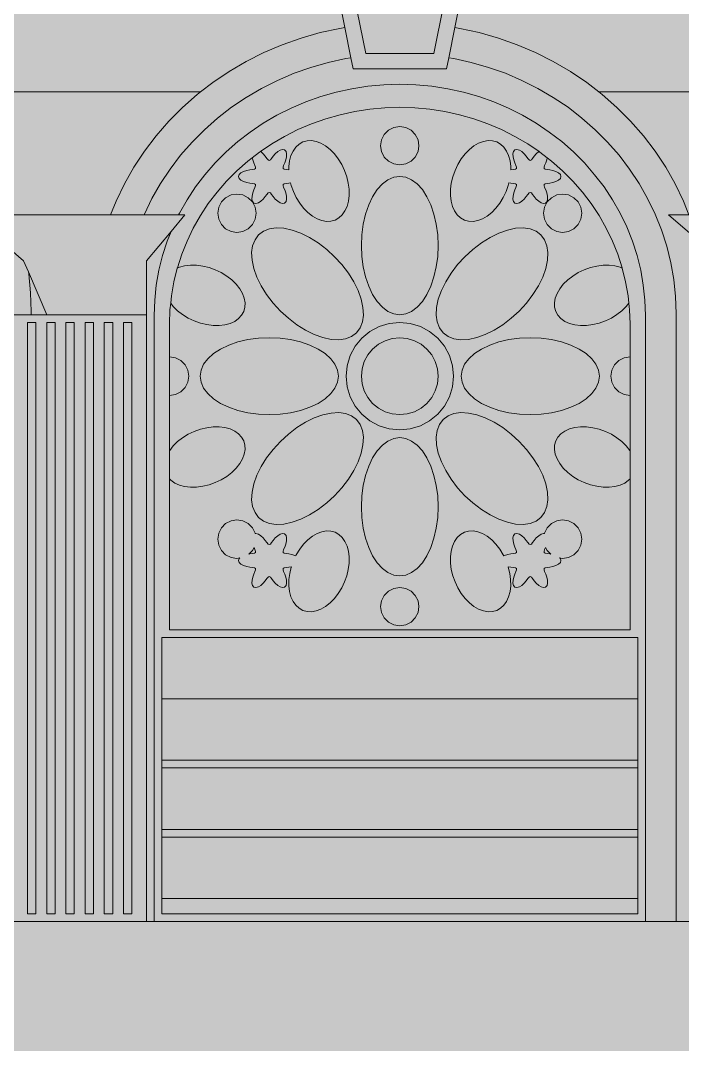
# Model space of a CAD drawing. Header units: millimetres. Extents: x -2412 to 16214, y -1176 to 12021.
# Drawn here: x 11948 to 13265, y 412 to 2447 of the extents above; entities that cross this region are included whole.
import ezdxf

# ---------------------------------------------------------------- set-up
doc = ezdxf.new("R2010")
doc.units = ezdxf.units.MM
for name, color, linetype, lineweight, true_color in [('00_WHITE_BACKGROUND', 7, 'Continuous', 18, 0xffffff), ('01_STRUCTURE', 7, 'Continuous', 18, 0x000000), ('02_CORNICES', 7, 'Continuous', 18, 0x000000), ('03_FRAMES_DOORS', 7, 'Continuous', 18, 0x000000), ('04_GLAZING_SHUTTERS', 7, 'Continuous', 18, 0x000000), ('05_STONE_JOINTS', 7, 'Continuous', 18, 0x000000), ('06_ORNAMENT', 7, 'Continuous', 18, 0x000000)]:
    doc.layers.add(name, color=color, linetype=linetype, lineweight=lineweight, true_color=true_color)

msp = doc.modelspace()

# ---------------------------------------------------------------- linework, layer by layer
at = {"layer": '00_WHITE_BACKGROUND', "lineweight": 18, "true_color": 0xffffff}
msp.add_solid([(-2412.2137, -1175.5725), (16213.7405, -1175.5725), (-2412.2137, 12015.2672), (16213.7405, 12015.2672)], dxfattribs=at)
at = {"layer": '01_STRUCTURE', "color": 7, "lineweight": 18, "true_color": 0x000000}
for points in [[(12583.145, 2431.7252), (12544.229, 2423.1908)], [(13007.6336, 2365.8473), (12972.3969, 2383.542)], [(13074.0458, 2324.1221), (13041.5725, 2346)], [(11968.1527, 1906.2443), (11964.2443, 1943.6336), (11963.5267, 1947.6947), (12000, 1862.5954), (11969.4656, 1862.5954), (11969.4656, 1868.7023)], [(11969.4656, 656.4885), (12091.6031, 656.4885), (12198.4733, 656.4885), (12213.7405, 656.4885)]]:
    msp.add_lwpolyline(points, dxfattribs=at)
at = {"layer": '02_CORNICES', "color": 7, "lineweight": 18, "true_color": 0x000000}
for points in [[(12605.0076, 2373.2977), (12592.9466, 2433.2366), (12557.2519, 2610.687)], [(12847.3282, 2610.687), (12811.6336, 2433.2366), (12799.5725, 2373.2977)], [(12127.1603, 2061.0687), (12193.8321, 2061.0687), (12262.4733, 2061.0687), (12274.8092, 2061.0687), (12247.2977, 2028.0611), (12198.4733, 1969.4656), (12198.4733, 1862.5954), (12000, 1862.5954)]]:
    msp.add_lwpolyline(points, dxfattribs=at)
msp.add_lwpolyline([(12594.5344, 2580.1527), (12634.4733, 2381.6794), (12770.1069, 2381.6794), (12810.0458, 2580.1527)], close=True, dxfattribs=at)
at = {"layer": '03_FRAMES_DOORS', "color": 7, "lineweight": 18, "true_color": 0x000000}
for points in [[(12592.9466, 2433.2366), (12583.145, 2431.7252)], [(12972.3969, 2383.542), (12935.9847, 2399.0534), (12898.5954, 2412.2901), (12860.3511, 2423.1908), (12821.4351, 2431.7252), (12811.6336, 2433.2366)], [(12432.1832, 2383.542), (12396.9466, 2365.8473)], [(13251.9084, 656.4885), (13251.9084, 1865.0382), (13250.7328, 1898.8244), (13247.2061, 1932.4733), (13241.3435, 1965.8321), (13233.1756, 1998.7481), (13222.7328, 2031.1145), (13210.0763, 2062.7481), (13195.2214, 2093.542), (13178.2748, 2123.3588), (13159.2824, 2152.0611), (13138.3359, 2179.542), (13115.5115, 2205.6794), (13090.9313, 2230.3511), (13064.6718, 2253.4656), (13036.8702, 2274.916), (13007.6489, 2294.6107), (12977.0992, 2312.458), (12945.374, 2328.3969), (12912.626, 2342.3511), (12878.9618, 2354.2595), (12844.5344, 2364.0763), (12809.5115, 2371.7557), (12799.5725, 2373.2977), (12795.1145, 2351.145), (12609.4656, 2351.145), (12605.0076, 2373.2977), (12595.0687, 2371.7557), (12560.0458, 2364.0763), (12525.6183, 2354.2595), (12491.9542, 2342.3511), (12459.2061, 2328.3969), (12427.4809, 2312.458), (12396.9313, 2294.6107), (12367.7099, 2274.916), (12339.9084, 2253.4656), (12313.6489, 2230.3511), (12289.0687, 2205.6794), (12266.2443, 2179.542), (12245.2977, 2152.0611), (12226.3053, 2123.3588), (12209.3588, 2093.542), (12194.5038, 2062.7481), (12193.8321, 2061.0687)], [(13041.5725, 2346), (13007.6336, 2365.8473)], [(12363.0076, 2346), (12330.5344, 2324.1221)], [(13190.8397, 656.4885), (13190.8397, 1861.374), (13189.7863, 1891.4046), (13186.6565, 1921.313), (13181.4504, 1950.9618), (13174.1985, 1980.229), (13164.916, 2008.9924), (13153.6489, 2037.1145), (13140.458, 2064.4885), (13125.3893, 2090.9924), (13108.5038, 2116.5191), (13089.8779, 2140.9466), (13069.6031, 2164.1679), (13047.7405, 2186.1069), (13024.4122, 2206.6412), (12999.6947, 2225.7099), (12973.7099, 2243.2214), (12946.5649, 2259.084), (12918.3664, 2273.2519), (12889.2519, 2285.6489), (12859.3282, 2296.2443), (12828.7328, 2304.9618), (12797.6031, 2311.7863), (12766.0611, 2316.687), (12734.2443, 2319.6336), (12702.2901, 2320.6107), (12670.3359, 2319.6336), (12638.5191, 2316.687), (12606.9771, 2311.7863), (12575.8473, 2304.9618), (12545.2519, 2296.2443), (12515.3282, 2285.6489), (12486.2137, 2273.2519), (12458.0153, 2259.084), (12430.8702, 2243.2214), (12404.8855, 2225.7099), (12380.1679, 2206.6412), (12356.8397, 2186.1069), (12334.9771, 2164.1679), (12314.7023, 2140.9466), (12296.0763, 2116.5191), (12279.1908, 2090.9924), (12264.1221, 2064.4885), (12262.4733, 2061.0687)], [(13231.1603, 2155.7252), (13210.0611, 2187.6183), (13186.7786, 2218.1527), (13161.4351, 2247.1908), (13134.1069, 2274.6107), (13104.9466, 2300.2901)], [(12173.4198, 2155.7252), (12154.5802, 2122.5954)], [(13293.3588, 2012.4427), (13236.6412, 2061.0687), (13277.4198, 2061.0687), (13266.4885, 2088.3817), (13250, 2122.5954)], [(11963.5267, 1947.6947), (11954.1985, 1969.4656), (11877.6336, 2035.0992)], [(12247.2977, 2028.0611), (12239.6641, 2008.9924), (12230.3817, 1980.229), (12223.1298, 1950.9618), (12217.9237, 1921.313), (12214.7939, 1891.4046), (12213.7405, 1861.374), (12213.7405, 656.4885), (13190.8397, 656.4885)], [(11969.4656, 1868.7023), (11968.1527, 1906.2443)], [(11969.4656, 656.4885), (11923.6641, 656.4885), (11923.6641, 1862.5954), (11969.4656, 1862.5954)], [(12198.4733, 1862.5954), (12198.4733, 656.4885)], [(13251.9084, 656.4885), (13282.4427, 656.4885), (13282.4427, 1862.5954), (13312.9771, 1862.5954)], [(13190.8397, 656.4885), (13251.9084, 656.4885)]]:
    msp.add_lwpolyline(points, dxfattribs=at)
for points in [[(11961.8321, 1847.3282), (11978.626, 1847.3282), (11978.626, 671.7557), (11961.8321, 671.7557)], [(12000, 1847.3282), (12016.7939, 1847.3282), (12016.7939, 671.7557), (12000, 671.7557)], [(12038.1679, 1847.3282), (12054.9618, 1847.3282), (12054.9618, 671.7557), (12038.1679, 671.7557)], [(12076.3359, 1847.3282), (12093.1298, 1847.3282), (12093.1298, 671.7557), (12076.3359, 671.7557)], [(12114.5038, 1847.3282), (12131.2977, 1847.3282), (12131.2977, 671.7557), (12114.5038, 671.7557)], [(12152.6718, 1847.3282), (12169.4656, 1847.3282), (12169.4656, 671.7557), (12152.6718, 671.7557)]]:
    msp.add_lwpolyline(points, close=True, dxfattribs=at)
at = {"layer": '04_GLAZING_SHUTTERS', "color": 7, "lineweight": 18, "true_color": 0x000000}
for points in [[(12979.2366, 2187.0992), (12956.7481, 2202.2443), (12931.2977, 2217.1298), (12904.8702, 2230.4122), (12877.5725, 2242.0305), (12849.5115, 2251.9542), (12820.8397, 2260.1374), (12791.6489, 2266.5344), (12762.0763, 2271.1298), (12732.2443, 2273.8931), (12702.2901, 2274.8092), (12672.3359, 2273.8931), (12642.5038, 2271.1298), (12612.9313, 2266.5344), (12583.7405, 2260.1374), (12555.0687, 2251.9542), (12527.0229, 2242.0305), (12499.7099, 2230.4122), (12473.2824, 2217.1298), (12447.8321, 2202.2443), (12425.3435, 2187.0992)], [(12408.9008, 2174.5954), (12400.3053, 2167.9695), (12378.4275, 2148.7023), (12357.9389, 2128.1527), (12338.916, 2106.3664), (12321.4656, 2083.4656), (12305.6336, 2059.542), (12291.5115, 2034.7023), (12279.145, 2009.0382), (12268.5802, 1982.6718), (12259.8779, 1955.7099), (12259.7099, 1955.0229)], [(13144.8702, 1955.0229), (13144.7023, 1955.7099), (13136, 1982.6718), (13125.4351, 2009.0382), (13113.0687, 2034.7023), (13098.9466, 2059.542), (13083.1145, 2083.4656), (13065.6641, 2106.3664), (13046.6412, 2128.1527), (13026.1527, 2148.7023), (13004.2748, 2167.9695), (12995.6794, 2174.5954)], [(12246.626, 1885.4809), (12245.2519, 1872.4275), (12244.2748, 1844.2748), (12244.2748, 1778.626)], [(12244.2748, 1536.626), (12244.2748, 1236.6412), (13160.3053, 1236.6412), (13160.3053, 1536.626), (13160.3053, 1592.2901), (13160.3053, 1702.2901), (13160.3053, 1778.626), (13160.3053, 1844.2748), (13159.3282, 1872.4275), (13157.9542, 1885.4809)], [(12244.2748, 1702.2901), (12244.2748, 1592.2901)], [(12229.0076, 1099.2366), (12229.0076, 1221.374), (13175.5725, 1221.374), (13175.5725, 1099.2366)], [(13175.5725, 1099.2366), (12229.0076, 1099.2366)], [(12229.0076, 977.0992), (12229.0076, 1099.2366)], [(13175.5725, 1099.2366), (13175.5725, 977.0992)], [(13175.5725, 977.0992), (12229.0076, 977.0992)], [(12229.0076, 961.8321), (12229.0076, 977.0992)], [(13175.5725, 977.0992), (13175.5725, 961.8321)], [(12229.0076, 961.8321), (13175.5725, 961.8321)], [(12229.0076, 839.6947), (12229.0076, 961.8321)], [(13175.5725, 961.8321), (13175.5725, 839.6947)], [(13175.5725, 839.6947), (12229.0076, 839.6947)], [(12229.0076, 824.4275), (12229.0076, 839.6947)], [(13175.5725, 839.6947), (13175.5725, 824.4275)], [(12229.0076, 824.4275), (13175.5725, 824.4275)], [(12229.0076, 702.2901), (12229.0076, 824.4275)], [(13175.5725, 824.4275), (13175.5725, 702.2901)], [(13175.5725, 702.2901), (12229.0076, 702.2901)], [(13175.5725, 702.2901), (13175.5725, 671.7557), (12229.0076, 671.7557), (12229.0076, 702.2901)]]:
    msp.add_lwpolyline(points, dxfattribs=at)
at = {"layer": '05_STONE_JOINTS', "color": 7, "lineweight": 18, "true_color": 0x000000}
for points in [[(13098.3969, 2305.3435), (13832.0611, 2305.3435), (13832.0611, 2641.2214)], [(12544.229, 2423.1908), (12505.9847, 2412.2901), (12468.5954, 2399.0534), (12432.1832, 2383.542)], [(12396.9466, 2365.8473), (12363.0076, 2346)], [(12330.5344, 2324.1221), (12306.1832, 2305.3435)], [(13098.3969, 2305.3435), (13074.0458, 2324.1221)], [(11754.8855, 2305.3435), (12306.1832, 2305.3435)], [(12306.1832, 2305.3435), (12299.6336, 2300.2901), (12270.4733, 2274.6107), (12243.145, 2247.1908), (12217.8015, 2218.1527), (12194.5191, 2187.6183), (12173.4198, 2155.7252)], [(13104.9466, 2300.2901), (13098.3969, 2305.3435)], [(13250, 2122.5954), (13231.1603, 2155.7252)], [(12154.5802, 2122.5954), (12138.0916, 2088.3817), (12127.1603, 2061.0687), (11933.9084, 2061.0687)]]:
    msp.add_lwpolyline(points, dxfattribs=at)
at = {"layer": '06_ORNAMENT', "color": 7, "lineweight": 18, "true_color": 0x000000}
for points in [[(12664.1221, 2198.4733), (12665.9847, 2186.6718), (12671.4046, 2176.0458), (12679.8626, 2167.5878), (12690.4885, 2162.1679), (12702.2901, 2160.3053), (12714.0916, 2162.1679), (12724.7176, 2167.5878), (12733.1756, 2176.0458), (12738.5954, 2186.6718), (12740.458, 2198.4733), (12738.5954, 2210.2748), (12733.1756, 2220.9008), (12724.7176, 2229.3588), (12714.0916, 2234.7786), (12702.2901, 2236.6412), (12690.4885, 2234.7786), (12679.8626, 2229.3588), (12671.4046, 2220.9008), (12665.9847, 2210.2748)], [(12381.6794, 2137.4046), (12382.916, 2133.4809), (12386.458, 2130), (12391.7252, 2127.2519), (12397.9237, 2125.3893), (12404.1069, 2124.2901), (12409.4504, 2123.6031), (12413.2672, 2122.8702), (12415.2519, 2121.5267), (12415.4198, 2119.145), (12414.1527, 2115.4656), (12412.0763, 2110.5038), (12409.9237, 2104.5802), (12408.4427, 2098.2901), (12408.1832, 2092.3664), (12409.4351, 2087.5573), (12412.2137, 2084.5191), (12416.229, 2083.6336), (12421.0229, 2084.9466), (12426.0305, 2088.1374), (12430.7328, 2092.5802), (12434.7939, 2097.3893), (12438.0458, 2101.6641), (12440.5954, 2104.6107), (12442.7481, 2105.6489), (12444.9008, 2104.6107), (12447.4504, 2101.6641), (12450.7023, 2097.3893), (12454.7634, 2092.5802), (12459.4656, 2088.1374), (12464.4733, 2084.9466), (12469.2672, 2083.6336), (12473.2824, 2084.5191), (12476.0611, 2087.5573), (12477.313, 2092.3664), (12477.0534, 2098.2901), (12475.5725, 2104.5802), (12473.4198, 2110.5038), (12471.3435, 2115.4656), (12470.0763, 2119.145), (12470.2443, 2121.5267), (12472.229, 2122.8702), (12476.0458, 2123.6031), (12481.3893, 2124.2901), (12485.1756, 2124.9618), (12486.4427, 2119.7099), (12490.8397, 2107.313), (12496.4885, 2095.4351), (12503.2519, 2084.3664), (12510.9618, 2074.3817), (12519.4351, 2065.7252), (12528.4427, 2058.6107), (12537.771, 2053.2214), (12547.2061, 2049.6794), (12556.4885, 2048.0611), (12565.4198, 2048.4275), (12573.7557, 2050.7634), (12581.2977, 2055.0076), (12587.8779, 2061.0687), (12593.313, 2068.7786), (12597.4656, 2077.9542), (12600.2443, 2088.3664), (12601.5878, 2099.7557), (12601.4504, 2111.8626), (12599.8473, 2124.3817), (12596.7939, 2136.9771), (12592.3969, 2149.374), (12586.7481, 2161.2519), (12579.9847, 2172.3206), (12572.2748, 2182.3053), (12563.8168, 2190.9618), (12554.8092, 2198.0763), (12545.4656, 2203.4656), (12536.0458, 2207.0229), (12526.7481, 2208.626), (12517.8321, 2208.2595), (12509.4809, 2205.9237), (12501.9389, 2201.6794), (12495.374, 2195.6336), (12489.9389, 2187.9237), (12485.771, 2178.7481), (12482.9924, 2168.3359), (12481.6489, 2156.9313), (12481.7252, 2150.458), (12481.3893, 2150.5191), (12476.0458, 2151.2061), (12472.229, 2151.9389), (12470.2443, 2153.2824), (12470.0763, 2155.6641), (12471.3435, 2159.3435), (12473.4198, 2164.3053), (12475.5725, 2170.229), (12477.0534, 2176.5191), (12477.313, 2182.4427), (12476.0611, 2187.2519), (12473.2824, 2190.2901), (12469.2672, 2191.1756), (12464.4733, 2189.8626), (12459.4656, 2186.6718), (12454.7634, 2182.229), (12450.7023, 2177.4198), (12447.4504, 2173.145), (12444.9008, 2170.1985), (12442.7481, 2169.1603), (12440.5954, 2170.1985), (12438.0458, 2173.145), (12434.7939, 2177.4198), (12430.7328, 2182.229), (12426.0305, 2186.6718), (12425.3435, 2187.0992), (12423.4656, 2185.8473), (12408.9008, 2174.5954), (12409.9237, 2170.229), (12412.0763, 2164.3053), (12414.1527, 2159.3435), (12415.4198, 2155.6641), (12415.2519, 2153.2824), (12413.2672, 2151.9389), (12409.4504, 2151.2061), (12404.1069, 2150.5191), (12397.9237, 2149.4198), (12391.7252, 2147.5573), (12386.458, 2144.8092), (12382.916, 2141.3282)], [(12802.9924, 2099.7557), (12804.3359, 2088.3664), (12807.1145, 2077.9542), (12811.2672, 2068.7786), (12816.7023, 2061.0687), (12823.2824, 2055.0076), (12830.8244, 2050.7634), (12839.1603, 2048.4275), (12848.0916, 2048.0611), (12857.374, 2049.6794), (12866.8092, 2053.2214), (12876.1374, 2058.6107), (12885.145, 2065.7252), (12893.6183, 2074.3817), (12901.3282, 2084.3664), (12908.0916, 2095.4351), (12913.7405, 2107.313), (12918.1374, 2119.7099), (12919.4046, 2124.9618), (12923.1908, 2124.2901), (12928.5344, 2123.6031), (12932.3511, 2122.8702), (12934.3359, 2121.5267), (12934.5038, 2119.145), (12933.2366, 2115.4656), (12931.1603, 2110.5038), (12929.0076, 2104.5802), (12927.5267, 2098.2901), (12927.2672, 2092.3664), (12928.5191, 2087.5573), (12931.2977, 2084.5191), (12935.313, 2083.6336), (12940.1069, 2084.9466), (12945.1145, 2088.1374), (12949.8168, 2092.5802), (12953.8779, 2097.3893), (12957.1298, 2101.6641), (12959.6794, 2104.6107), (12961.8321, 2105.6489), (12963.9847, 2104.6107), (12966.5344, 2101.6641), (12969.7863, 2097.3893), (12973.8473, 2092.5802), (12978.5496, 2088.1374), (12983.5573, 2084.9466), (12988.3511, 2083.6336), (12992.3664, 2084.5191), (12995.145, 2087.5573), (12996.3969, 2092.3664), (12996.1374, 2098.2901), (12994.6565, 2104.5802), (12992.5038, 2110.5038), (12990.4275, 2115.4656), (12989.1603, 2119.145), (12989.3282, 2121.5267), (12991.313, 2122.8702), (12995.1298, 2123.6031), (13000.4733, 2124.2901), (13006.6565, 2125.3893), (13012.855, 2127.2519), (13018.1221, 2130), (13021.6641, 2133.4809), (13022.9008, 2137.4046), (13021.6641, 2141.3282), (13018.1221, 2144.8092), (13012.855, 2147.5573), (13006.6565, 2149.4198), (13000.4733, 2150.5191), (12995.1298, 2151.2061), (12991.313, 2151.9389), (12989.3282, 2153.2824), (12989.1603, 2155.6641), (12990.4275, 2159.3435), (12992.5038, 2164.3053), (12994.6565, 2170.229), (12995.6794, 2174.5954), (12981.1145, 2185.8473), (12979.2366, 2187.0992), (12978.5496, 2186.6718), (12973.8473, 2182.229), (12969.7863, 2177.4198), (12966.5344, 2173.145), (12963.9847, 2170.1985), (12961.8321, 2169.1603), (12959.6794, 2170.1985), (12957.1298, 2173.145), (12953.8779, 2177.4198), (12949.8168, 2182.229), (12945.1145, 2186.6718), (12940.1069, 2189.8626), (12935.313, 2191.1756), (12931.2977, 2190.2901), (12928.5191, 2187.2519), (12927.2672, 2182.4427), (12927.5267, 2176.5191), (12929.0076, 2170.229), (12931.1603, 2164.3053), (12933.2366, 2159.3435), (12934.5038, 2155.6641), (12934.3359, 2153.2824), (12932.3511, 2151.9389), (12928.5344, 2151.2061), (12923.1908, 2150.5191), (12922.855, 2150.458), (12922.9313, 2156.9313), (12921.5878, 2168.3359), (12918.8092, 2178.7481), (12914.6412, 2187.9237), (12909.2061, 2195.6336), (12902.6412, 2201.6794), (12895.0992, 2205.9237), (12886.7481, 2208.2595), (12877.8321, 2208.626), (12868.5344, 2207.0229), (12859.1145, 2203.4656), (12849.771, 2198.0763), (12840.7634, 2190.9618), (12832.3053, 2182.3053), (12824.5954, 2172.3206), (12817.8321, 2161.2519), (12812.1832, 2149.374), (12807.7863, 2136.9771), (12804.7328, 2124.3817), (12803.1298, 2111.8626)], [(12625.9542, 2000), (12626.9008, 1978.5038), (12629.6947, 1957.542), (12634.2748, 1937.6183), (12640.5344, 1919.2366), (12648.3053, 1902.8397), (12657.4198, 1888.8397), (12667.6336, 1877.5725), (12678.7023, 1869.313), (12690.3511, 1864.2901), (12702.2901, 1862.5954), (12714.229, 1864.2901), (12725.8779, 1869.313), (12736.9466, 1877.5725), (12747.1603, 1888.8397), (12756.2748, 1902.8397), (12764.0458, 1919.2366), (12770.3053, 1937.6183), (12774.8855, 1957.542), (12777.6794, 1978.5038), (12778.626, 2000), (12777.6794, 2021.4962), (12774.8855, 2042.458), (12770.3053, 2062.3817), (12764.0458, 2080.7634), (12756.2748, 2097.1603), (12747.1603, 2111.1603), (12736.9466, 2122.4275), (12725.8779, 2130.687), (12714.229, 2135.7099), (12702.2901, 2137.4046), (12690.3511, 2135.7099), (12678.7023, 2130.687), (12667.6336, 2122.4275), (12657.4198, 2111.1603), (12648.3053, 2097.1603), (12640.5344, 2080.7634), (12634.2748, 2062.3817), (12629.6947, 2042.458), (12626.9008, 2021.4962)], [(12340.2595, 2064.3206), (12342.1221, 2052.5344), (12347.542, 2041.8931), (12355.9847, 2033.4504), (12366.626, 2028.0305), (12378.4275, 2026.1527), (12390.2137, 2028.0305), (12400.855, 2033.4504), (12409.2977, 2041.8931), (12414.7176, 2052.5344), (12416.5954, 2064.3206), (12414.7176, 2076.1221), (12409.2977, 2086.7634), (12400.855, 2095.2061), (12390.2137, 2100.626), (12378.4275, 2102.4885), (12366.626, 2100.626), (12355.9847, 2095.2061), (12347.542, 2086.7634), (12342.1221, 2076.1221)], [(12987.9847, 2064.3206), (12989.8626, 2052.5344), (12995.2824, 2041.8931), (13003.7252, 2033.4504), (13014.3664, 2028.0305), (13026.1527, 2026.1527), (13037.9542, 2028.0305), (13048.5954, 2033.4504), (13057.0382, 2041.8931), (13062.458, 2052.5344), (13064.3206, 2064.3206), (13062.458, 2076.1221), (13057.0382, 2086.7634), (13048.5954, 2095.2061), (13037.9542, 2100.626), (13026.1527, 2102.4885), (13014.3664, 2100.626), (13003.7252, 2095.2061), (12995.2824, 2086.7634), (12989.8626, 2076.1221)], [(12407.6947, 1986.0458), (12408.4427, 1970.855), (12411.8931, 1954.5191), (12417.9847, 1937.4198), (12426.5649, 1920), (12437.4046, 1902.6718), (12450.2595, 1885.8626), (12464.7939, 1870), (12480.6565, 1855.4656), (12497.4504, 1842.626), (12514.7786, 1831.771), (12532.2137, 1823.2061), (12549.2977, 1817.1145), (12565.6489, 1813.6489), (12580.8244, 1812.9008), (12594.4885, 1814.9008), (12606.2901, 1819.5725), (12615.9237, 1826.8244), (12623.1756, 1836.458), (12627.8473, 1848.2595), (12629.8473, 1861.9237), (12629.0992, 1877.0992), (12625.6336, 1893.4504), (12619.542, 1910.5344), (12610.9771, 1927.9695), (12600.1221, 1945.2977), (12587.2824, 1962.0916), (12572.7481, 1977.9542), (12556.8855, 1992.4885), (12540.0763, 2005.3435), (12522.7481, 2016.1832), (12505.3282, 2024.7634), (12488.229, 2030.855), (12471.8931, 2034.3053), (12456.7023, 2035.0534), (12443.0382, 2033.0687), (12431.2519, 2028.3817), (12421.6031, 2021.145), (12414.3664, 2011.4962), (12409.6794, 1999.7099)], [(12774.7328, 1861.9237), (12776.7328, 1848.2595), (12781.4046, 1836.458), (12788.6565, 1826.8244), (12798.2901, 1819.5725), (12810.0916, 1814.9008), (12823.7557, 1812.9008), (12838.9313, 1813.6489), (12855.2824, 1817.1145), (12872.3664, 1823.2061), (12889.8015, 1831.771), (12907.1298, 1842.626), (12923.9237, 1855.4656), (12939.7863, 1870), (12954.3206, 1885.8626), (12967.1756, 1902.6718), (12978.0153, 1920), (12986.5954, 1937.4198), (12992.687, 1954.5191), (12996.1527, 1970.855), (12996.8855, 1986.0458), (12994.9008, 1999.7099), (12990.229, 2011.4962), (12982.9771, 2021.145), (12973.3282, 2028.3817), (12961.542, 2033.0687), (12947.8779, 2035.0534), (12932.687, 2034.3053), (12916.3511, 2030.855), (12899.2519, 2024.7634), (12881.8321, 2016.1832), (12864.5038, 2005.3435), (12847.6947, 1992.4885), (12831.8321, 1977.9542), (12817.2977, 1962.0916), (12804.458, 1945.2977), (12793.6031, 1927.9695), (12785.0382, 1910.5344), (12778.9466, 1893.4504), (12775.4809, 1877.0992)], [(12246.626, 1885.4809), (12251.7863, 1878.9313), (12260.4427, 1870.4733), (12270.4275, 1862.7634), (12281.4962, 1856), (12293.374, 1850.3511), (12305.771, 1845.9542), (12318.3664, 1842.9008), (12330.8855, 1841.2977), (12342.9924, 1841.1603), (12354.3817, 1842.5038), (12364.7939, 1845.2824), (12373.9695, 1849.4351), (12381.6794, 1854.8702), (12387.7405, 1861.4504), (12391.9847, 1868.9924), (12394.3206, 1877.3282), (12394.687, 1886.2595), (12393.0687, 1895.542), (12389.5267, 1904.9771), (12384.1374, 1914.3053), (12377.0229, 1923.313), (12368.3664, 1931.7863), (12358.3817, 1939.4962), (12347.313, 1946.2595), (12335.4351, 1951.9084), (12323.0382, 1956.3053), (12310.4275, 1959.3435), (12297.9237, 1960.9618), (12285.8168, 1961.0992), (12274.4122, 1959.7557), (12264, 1956.9771), (12259.7099, 1955.0229), (12253.0687, 1928.2748), (12248.1985, 1900.4733)], [(13009.8931, 1886.2595), (13010.2595, 1877.3282), (13012.5954, 1868.9924), (13016.8397, 1861.4504), (13022.9008, 1854.8702), (13030.6107, 1849.4351), (13039.7863, 1845.2824), (13050.1985, 1842.5038), (13061.6031, 1841.1603), (13073.6947, 1841.2977), (13086.2137, 1842.9008), (13098.8092, 1845.9542), (13111.2061, 1850.3511), (13123.084, 1856), (13134.1527, 1862.7634), (13144.1374, 1870.4733), (13152.7939, 1878.9313), (13157.9542, 1885.4809), (13156.3817, 1900.4733), (13151.5115, 1928.2748), (13144.8702, 1955.0229), (13140.5802, 1956.9771), (13130.1679, 1959.7557), (13118.7634, 1961.0992), (13106.6565, 1960.9618), (13094.1527, 1959.3435), (13081.542, 1956.3053), (13069.145, 1951.9084), (13057.2672, 1946.2595), (13046.1985, 1939.4962), (13036.2137, 1931.7863), (13027.5573, 1923.313), (13020.4427, 1914.3053), (13015.0534, 1904.9771), (13011.5115, 1895.542)], [(12595.4198, 1740.458), (12597.4809, 1719.6031), (12603.5573, 1699.5573), (12613.4351, 1681.084), (12626.7176, 1664.8855), (12642.916, 1651.6031), (12661.3893, 1641.7252), (12681.4351, 1635.6336), (12702.2901, 1633.5878), (12723.145, 1635.6336), (12743.1908, 1641.7252), (12761.6641, 1651.6031), (12777.8626, 1664.8855), (12791.145, 1681.084), (12801.0229, 1699.5573), (12807.1145, 1719.6031), (12809.1603, 1740.458), (12807.1145, 1761.313), (12801.0229, 1781.3588), (12791.145, 1799.8321), (12777.8626, 1816.0305), (12761.6641, 1829.313), (12743.1908, 1839.1908), (12723.145, 1845.2672), (12702.2901, 1847.3282), (12681.4351, 1845.2672), (12661.3893, 1839.1908), (12642.916, 1829.313), (12626.7176, 1816.0305), (12613.4351, 1799.8321), (12603.5573, 1781.3588), (12597.4809, 1761.313)], [(12305.3435, 1740.458), (12307.0382, 1728.5191), (12312.0611, 1716.8702), (12320.3206, 1705.8015), (12331.5878, 1695.5878), (12345.5878, 1686.4733), (12361.9847, 1678.7023), (12380.3664, 1672.4427), (12400.2901, 1667.8626), (12421.2519, 1665.0687), (12442.7481, 1664.1221), (12464.2443, 1665.0687), (12485.2061, 1667.8626), (12505.1298, 1672.4427), (12523.5115, 1678.7023), (12539.9084, 1686.4733), (12553.9084, 1695.5878), (12565.1756, 1705.8015), (12573.4351, 1716.8702), (12578.458, 1728.5191), (12580.1527, 1740.458), (12578.458, 1752.3969), (12573.4351, 1764.0458), (12565.1756, 1775.1145), (12553.9084, 1785.3282), (12539.9084, 1794.4427), (12523.5115, 1802.2137), (12505.1298, 1808.4733), (12485.2061, 1813.0534), (12464.2443, 1815.8473), (12442.7481, 1816.7939), (12421.2519, 1815.8473), (12400.2901, 1813.0534), (12380.3664, 1808.4733), (12361.9847, 1802.2137), (12345.5878, 1794.4427), (12331.5878, 1785.3282), (12320.3206, 1775.1145), (12312.0611, 1764.0458), (12307.0382, 1752.3969)], [(12625.9542, 1740.458), (12627.4198, 1725.5725), (12631.771, 1711.2519), (12638.8244, 1698.0458), (12648.3053, 1686.4733), (12659.8779, 1676.9924), (12673.084, 1669.9389), (12687.4046, 1665.5878), (12702.2901, 1664.1221), (12717.1756, 1665.5878), (12731.4962, 1669.9389), (12744.7023, 1676.9924), (12756.2748, 1686.4733), (12765.7557, 1698.0458), (12772.8092, 1711.2519), (12777.1603, 1725.5725), (12778.626, 1740.458), (12777.1603, 1755.3435), (12772.8092, 1769.6641), (12765.7557, 1782.8702), (12756.2748, 1794.4427), (12744.7023, 1803.9237), (12731.4962, 1810.9771), (12717.1756, 1815.3282), (12702.2901, 1816.7939), (12687.4046, 1815.3282), (12673.084, 1810.9771), (12659.8779, 1803.9237), (12648.3053, 1794.4427), (12638.8244, 1782.8702), (12631.771, 1769.6641), (12627.4198, 1755.3435)], [(12824.4275, 1740.458), (12826.1221, 1728.5191), (12831.145, 1716.8702), (12839.4046, 1705.8015), (12850.6718, 1695.5878), (12864.6718, 1686.4733), (12881.0687, 1678.7023), (12899.4504, 1672.4427), (12919.374, 1667.8626), (12940.3359, 1665.0687), (12961.8321, 1664.1221), (12983.3282, 1665.0687), (13004.2901, 1667.8626), (13024.2137, 1672.4427), (13042.5954, 1678.7023), (13058.9924, 1686.4733), (13072.9924, 1695.5878), (13084.2595, 1705.8015), (13092.5191, 1716.8702), (13097.542, 1728.5191), (13099.2366, 1740.458), (13097.542, 1752.3969), (13092.5191, 1764.0458), (13084.2595, 1775.1145), (13072.9924, 1785.3282), (13058.9924, 1794.4427), (13042.5954, 1802.2137), (13024.2137, 1808.4733), (13004.2901, 1813.0534), (12983.3282, 1815.8473), (12961.8321, 1816.7939), (12940.3359, 1815.8473), (12919.374, 1813.0534), (12899.4504, 1808.4733), (12881.0687, 1802.2137), (12864.6718, 1794.4427), (12850.6718, 1785.3282), (12839.4046, 1775.1145), (12831.145, 1764.0458), (12826.1221, 1752.3969)], [(12244.2748, 1778.626), (12244.2748, 1702.2901), (12256.0763, 1704.1527), (12266.7023, 1709.5725), (12275.1603, 1718.0305), (12280.5802, 1728.6565), (12282.4427, 1740.458), (12280.5802, 1752.2595), (12275.1603, 1762.8855), (12266.7023, 1771.3435), (12256.0763, 1776.7634)], [(12407.6947, 1494.8702), (12409.6794, 1481.2061), (12414.3664, 1469.4198), (12421.6031, 1459.771), (12431.2519, 1452.5191), (12443.0382, 1447.8473), (12456.7023, 1445.8626), (12471.8931, 1446.5954), (12488.229, 1450.0611), (12505.3282, 1456.1527), (12522.7481, 1464.7328), (12540.0763, 1475.5725), (12556.8855, 1488.4275), (12572.7481, 1502.9618), (12587.2824, 1518.8244), (12600.1221, 1535.6183), (12610.9771, 1552.9466), (12619.542, 1570.3817), (12625.6336, 1587.4656), (12629.0992, 1603.8168), (12629.8473, 1618.9924), (12627.8473, 1632.6565), (12623.1756, 1644.458), (12615.9237, 1654.0916), (12606.2901, 1661.3435), (12594.4885, 1666.0153), (12580.8244, 1668.0153), (12565.6489, 1667.2672), (12549.2977, 1663.8015), (12532.2137, 1657.7099), (12514.7786, 1649.145), (12497.4504, 1638.2901), (12480.6565, 1625.4504), (12464.7939, 1610.916), (12450.2595, 1595.0534), (12437.4046, 1578.2443), (12426.5649, 1560.916), (12417.9847, 1543.4962), (12411.8931, 1526.3969), (12408.4427, 1510.0611)], [(12774.7328, 1618.9924), (12775.4809, 1603.8168), (12778.9466, 1587.4656), (12785.0382, 1570.3817), (12793.6031, 1552.9466), (12804.458, 1535.6183), (12817.2977, 1518.8244), (12831.8321, 1502.9618), (12847.6947, 1488.4275), (12864.5038, 1475.5725), (12881.8321, 1464.7328), (12899.2519, 1456.1527), (12916.3511, 1450.0611), (12932.687, 1446.5954), (12947.8779, 1445.8626), (12961.542, 1447.8473), (12973.3282, 1452.5191), (12982.9771, 1459.771), (12990.229, 1469.4198), (12994.9008, 1481.2061), (12996.8855, 1494.8702), (12996.1527, 1510.0611), (12992.687, 1526.3969), (12986.5954, 1543.4962), (12978.0153, 1560.916), (12967.1756, 1578.2443), (12954.3206, 1595.0534), (12939.7863, 1610.916), (12923.9237, 1625.4504), (12907.1298, 1638.2901), (12889.8015, 1649.145), (12872.3664, 1657.7099), (12855.2824, 1663.8015), (12838.9313, 1667.2672), (12823.7557, 1668.0153), (12810.0916, 1666.0153), (12798.2901, 1661.3435), (12788.6565, 1654.0916), (12781.4046, 1644.458), (12776.7328, 1632.6565)], [(12244.2748, 1592.2901), (12244.2748, 1536.626), (12247.1145, 1533.542), (12254.8244, 1528.1069), (12264, 1523.9389), (12274.4122, 1521.1603), (12285.8168, 1519.8168), (12297.9237, 1519.9542), (12310.4275, 1521.5725), (12323.0382, 1524.6107), (12335.4351, 1529.0076), (12347.313, 1534.6565), (12358.3817, 1541.4198), (12368.3664, 1549.1298), (12377.0229, 1557.6031), (12384.1374, 1566.6107), (12389.5267, 1575.9389), (12393.0687, 1585.374), (12394.687, 1594.6565), (12394.3206, 1603.5878), (12391.9847, 1611.9237), (12387.7405, 1619.4656), (12381.6794, 1626.0458), (12373.9695, 1631.4809), (12364.7939, 1635.6336), (12354.3817, 1638.4122), (12342.9924, 1639.7557), (12330.8855, 1639.6183), (12318.3664, 1638.0153), (12305.771, 1634.9618), (12293.374, 1630.5649), (12281.4962, 1624.916), (12270.4275, 1618.1527), (12260.4427, 1610.4427), (12251.7863, 1601.9847), (12244.6718, 1592.9771)], [(12625.9542, 1480.916), (12626.9008, 1459.4198), (12629.6947, 1438.458), (12634.2748, 1418.5344), (12640.5344, 1400.1527), (12648.3053, 1383.7557), (12657.4198, 1369.7557), (12667.6336, 1358.4885), (12678.7023, 1350.229), (12690.3511, 1345.2061), (12702.2901, 1343.5115), (12714.229, 1345.2061), (12725.8779, 1350.229), (12736.9466, 1358.4885), (12747.1603, 1369.7557), (12756.2748, 1383.7557), (12764.0458, 1400.1527), (12770.3053, 1418.5344), (12774.8855, 1438.458), (12777.6794, 1459.4198), (12778.626, 1480.916), (12777.6794, 1502.4122), (12774.8855, 1523.374), (12770.3053, 1543.2977), (12764.0458, 1561.6794), (12756.2748, 1578.0763), (12747.1603, 1592.0763), (12736.9466, 1603.3435), (12725.8779, 1611.6031), (12714.229, 1616.626), (12702.2901, 1618.3206), (12690.3511, 1616.626), (12678.7023, 1611.6031), (12667.6336, 1603.3435), (12657.4198, 1592.0763), (12648.3053, 1578.0763), (12640.5344, 1561.6794), (12634.2748, 1543.2977), (12629.6947, 1523.374), (12626.9008, 1502.4122)], [(12340.2595, 1416.5954), (12342.1221, 1404.7939), (12347.542, 1394.1527), (12355.9847, 1385.7099), (12366.626, 1380.2901), (12378.4275, 1378.4275), (12384.3359, 1379.3588), (12382.916, 1377.9695), (12381.6794, 1374.0458), (12382.916, 1370.1221), (12386.458, 1366.6412), (12391.7252, 1363.8931), (12397.9237, 1362.0305), (12404.1069, 1360.9313), (12409.4504, 1360.2443), (12413.2672, 1359.5115), (12415.2519, 1358.1679), (12415.4198, 1355.7863), (12414.1527, 1352.1069), (12412.0763, 1347.145), (12409.9237, 1341.2214), (12408.4427, 1334.9313), (12408.1832, 1329.0076), (12409.4351, 1324.1985), (12412.2137, 1321.1603), (12416.229, 1320.2748), (12421.0229, 1321.5878), (12426.0305, 1324.7786), (12430.7328, 1329.2214), (12434.7939, 1334.0305), (12438.0458, 1338.3053), (12440.5954, 1341.2519), (12442.7481, 1342.2901), (12444.9008, 1341.2519), (12447.4504, 1338.3053), (12450.7023, 1334.0305), (12454.7634, 1329.2214), (12459.4656, 1324.7786), (12464.4733, 1321.5878), (12469.2672, 1320.2748), (12473.2824, 1321.1603), (12476.0611, 1324.1985), (12477.313, 1329.0076), (12477.0534, 1334.9313), (12475.5725, 1341.2214), (12473.4198, 1347.145), (12471.3435, 1352.1069), (12470.0763, 1355.7863), (12470.2443, 1358.1679), (12472.229, 1359.5115), (12476.0458, 1360.2443), (12481.3893, 1360.9313), (12486.6718, 1361.8779), (12486.4427, 1361.2061), (12483.4046, 1348.5954), (12481.7863, 1336.0916), (12481.6489, 1323.9847), (12482.9924, 1312.5802), (12485.771, 1302.1679), (12489.9389, 1292.9924), (12495.374, 1285.2824), (12501.9389, 1279.2366), (12509.4809, 1274.9924), (12517.8321, 1272.6565), (12526.7481, 1272.2901), (12536.0458, 1273.8931), (12545.4656, 1277.4504), (12554.8092, 1282.8397), (12563.8168, 1289.9542), (12572.2748, 1298.6107), (12579.9847, 1308.5954), (12586.7481, 1319.6641), (12592.3969, 1331.542), (12596.7939, 1343.9389), (12599.8473, 1356.5344), (12601.4504, 1369.0534), (12601.5878, 1381.145), (12600.2443, 1392.5496), (12597.4656, 1402.9618), (12593.313, 1412.1374), (12587.8779, 1419.8473), (12581.2977, 1425.9084), (12573.7557, 1430.1527), (12565.4198, 1432.4885), (12556.4885, 1432.855), (12547.2061, 1431.2366), (12537.771, 1427.6947), (12528.4427, 1422.3053), (12519.4351, 1415.1908), (12510.9618, 1406.5344), (12503.2519, 1396.5496), (12496.4885, 1385.4809), (12495.4656, 1383.313), (12493.771, 1384.1985), (12487.5725, 1386.0611), (12481.3893, 1387.1603), (12476.0458, 1387.8473), (12472.229, 1388.5802), (12470.2443, 1389.9237), (12470.0763, 1392.3053), (12471.3435, 1395.9847), (12473.4198, 1400.9466), (12475.5725, 1406.8702), (12477.0534, 1413.1603), (12477.313, 1419.084), (12476.0611, 1423.8931), (12473.2824, 1426.9313), (12469.2672, 1427.8168), (12464.4733, 1426.5038), (12459.4656, 1423.313), (12454.7634, 1418.8702), (12450.7023, 1414.0611), (12447.4504, 1409.7863), (12444.9008, 1406.8397), (12442.7481, 1405.8015), (12440.5954, 1406.8397), (12438.0458, 1409.7863), (12434.7939, 1414.0611), (12430.7328, 1418.8702), (12426.0305, 1423.313), (12421.0229, 1426.5038), (12416.229, 1427.8168), (12414.855, 1427.5115), (12414.7176, 1428.3817), (12409.2977, 1439.0229), (12400.855, 1447.4656), (12390.2137, 1452.8855), (12378.4275, 1454.7634), (12366.626, 1452.8855), (12355.9847, 1447.4656), (12347.542, 1439.0229), (12342.1221, 1428.3817)], [(12802.9924, 1381.145), (12803.1298, 1369.0534), (12804.7328, 1356.5344), (12807.7863, 1343.9389), (12812.1832, 1331.542), (12817.8321, 1319.6641), (12824.5954, 1308.5954), (12832.3053, 1298.6107), (12840.7634, 1289.9542), (12849.771, 1282.8397), (12859.1145, 1277.4504), (12868.5344, 1273.8931), (12877.8321, 1272.2901), (12886.7481, 1272.6565), (12895.0992, 1274.9924), (12902.6412, 1279.2366), (12909.2061, 1285.2824), (12914.6412, 1292.9924), (12918.8092, 1302.1679), (12921.5878, 1312.5802), (12922.9313, 1323.9847), (12922.7939, 1336.0916), (12921.1756, 1348.5954), (12918.1374, 1361.2061), (12917.9084, 1361.8779), (12923.1908, 1360.9313), (12928.5344, 1360.2443), (12932.3511, 1359.5115), (12934.3359, 1358.1679), (12934.5038, 1355.7863), (12933.2366, 1352.1069), (12931.1603, 1347.145), (12929.0076, 1341.2214), (12927.5267, 1334.9313), (12927.2672, 1329.0076), (12928.5191, 1324.1985), (12931.2977, 1321.1603), (12935.313, 1320.2748), (12940.1069, 1321.5878), (12945.1145, 1324.7786), (12949.8168, 1329.2214), (12953.8779, 1334.0305), (12957.1298, 1338.3053), (12959.6794, 1341.2519), (12961.8321, 1342.2901), (12963.9847, 1341.2519), (12966.5344, 1338.3053), (12969.7863, 1334.0305), (12973.8473, 1329.2214), (12978.5496, 1324.7786), (12983.5573, 1321.5878), (12988.3511, 1320.2748), (12992.3664, 1321.1603), (12995.145, 1324.1985), (12996.3969, 1329.0076), (12996.1374, 1334.9313), (12994.6565, 1341.2214), (12992.5038, 1347.145), (12990.4275, 1352.1069), (12989.1603, 1355.7863), (12989.3282, 1358.1679), (12991.313, 1359.5115), (12995.1298, 1360.2443), (13000.4733, 1360.9313), (13006.6565, 1362.0305), (13012.855, 1363.8931), (13018.1221, 1366.6412), (13021.6641, 1370.1221), (13022.9008, 1374.0458), (13021.6641, 1377.9695), (13020.2443, 1379.3588), (13026.1527, 1378.4275), (13037.9542, 1380.2901), (13048.5954, 1385.7099), (13057.0382, 1394.1527), (13062.458, 1404.7939), (13064.3206, 1416.5954), (13062.458, 1428.3817), (13057.0382, 1439.0229), (13048.5954, 1447.4656), (13037.9542, 1452.8855), (13026.1527, 1454.7634), (13014.3664, 1452.8855), (13003.7252, 1447.4656), (12995.2824, 1439.0229), (12989.8626, 1428.3817), (12989.7252, 1427.5115), (12988.3511, 1427.8168), (12983.5573, 1426.5038), (12978.5496, 1423.313), (12973.8473, 1418.8702), (12969.7863, 1414.0611), (12966.5344, 1409.7863), (12963.9847, 1406.8397), (12961.8321, 1405.8015), (12959.6794, 1406.8397), (12957.1298, 1409.7863), (12953.8779, 1414.0611), (12949.8168, 1418.8702), (12945.1145, 1423.313), (12940.1069, 1426.5038), (12935.313, 1427.8168), (12931.2977, 1426.9313), (12928.5191, 1423.8931), (12927.2672, 1419.084), (12927.5267, 1413.1603), (12929.0076, 1406.8702), (12931.1603, 1400.9466), (12933.2366, 1395.9847), (12934.5038, 1392.3053), (12934.3359, 1389.9237), (12932.3511, 1388.5802), (12928.5344, 1387.8473), (12923.1908, 1387.1603), (12917.0076, 1386.0611), (12910.8092, 1384.1985), (12909.1145, 1383.313), (12908.0916, 1385.4809), (12901.3282, 1396.5496), (12893.6183, 1406.5344), (12885.145, 1415.1908), (12876.1374, 1422.3053), (12866.8092, 1427.6947), (12857.374, 1431.2366), (12848.0916, 1432.855), (12839.1603, 1432.4885), (12830.8244, 1430.1527), (12823.2824, 1425.9084), (12816.7023, 1419.8473), (12811.2672, 1412.1374), (12807.1145, 1402.9618), (12804.3359, 1392.5496)], [(12401.9084, 1386.7634), (12409.2977, 1394.1527), (12412.3817, 1400.1985), (12414.1527, 1395.9847), (12415.4198, 1392.3053), (12415.2519, 1389.9237), (12413.2672, 1388.5802), (12409.4504, 1387.8473), (12404.1069, 1387.1603)], [(12989.1603, 1392.3053), (12990.4275, 1395.9847), (12992.1985, 1400.1985), (12995.2824, 1394.1527), (13002.6718, 1386.7634), (13000.4733, 1387.1603), (12995.1298, 1387.8473), (12991.313, 1388.5802), (12989.3282, 1389.9237)], [(12664.1221, 1282.4427), (12665.9847, 1270.6412), (12671.4046, 1260.0153), (12679.8626, 1251.5573), (12690.4885, 1246.1374), (12702.2901, 1244.2748), (12714.0916, 1246.1374), (12724.7176, 1251.5573), (12733.1756, 1260.0153), (12738.5954, 1270.6412), (12740.458, 1282.4427), (12738.5954, 1294.2443), (12733.1756, 1304.8702), (12724.7176, 1313.3282), (12714.0916, 1318.7481), (12702.2901, 1320.6107), (12690.4885, 1318.7481), (12679.8626, 1313.3282), (12671.4046, 1304.8702), (12665.9847, 1294.2443)]]:
    msp.add_lwpolyline(points, close=True, dxfattribs=at)
for points in [[(13160.3053, 1778.626), (13148.5038, 1776.7634), (13137.8779, 1771.3435), (13129.4198, 1762.8855), (13124, 1752.2595), (13122.1374, 1740.458), (13124, 1728.6565), (13129.4198, 1718.0305), (13137.8779, 1709.5725), (13148.5038, 1704.1527), (13160.3053, 1702.2901)], [(13160.3053, 1592.2901), (13159.9084, 1592.9771), (13152.7939, 1601.9847), (13144.1374, 1610.4427), (13134.1527, 1618.1527), (13123.084, 1624.916), (13111.2061, 1630.5649), (13098.8092, 1634.9618), (13086.2137, 1638.0153), (13073.6947, 1639.6183), (13061.6031, 1639.7557), (13050.1985, 1638.4122), (13039.7863, 1635.6336), (13030.6107, 1631.4809), (13022.9008, 1626.0458), (13016.8397, 1619.4656), (13012.5954, 1611.9237), (13010.2595, 1603.5878), (13009.8931, 1594.6565), (13011.5115, 1585.374), (13015.0534, 1575.9389), (13020.4427, 1566.6107), (13027.5573, 1557.6031), (13036.2137, 1549.1298), (13046.1985, 1541.4198), (13057.2672, 1534.6565), (13069.145, 1529.0076), (13081.542, 1524.6107), (13094.1527, 1521.5725), (13106.6565, 1519.9542), (13118.7634, 1519.8168), (13130.1679, 1521.1603), (13140.5802, 1523.9389), (13149.7557, 1528.1069), (13157.4656, 1533.542), (13160.3053, 1536.626)]]:
    msp.add_lwpolyline(points, dxfattribs=at)

doc.saveas('drawing.dxf')
